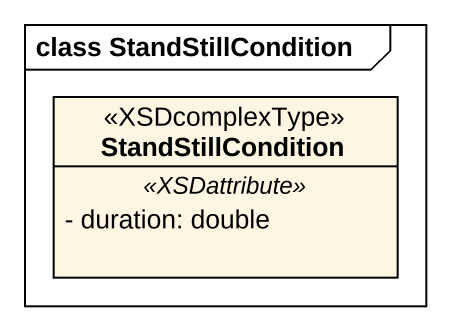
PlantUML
@startuml
mainframe class StandStillCondition
hide circle
hide empty members
skinparam classAttributeIconSize 0
class StandStillCondition <<XSDcomplexType>> {
  .. <<XSDattribute>> ..
  - duration: double
}
@enduml
